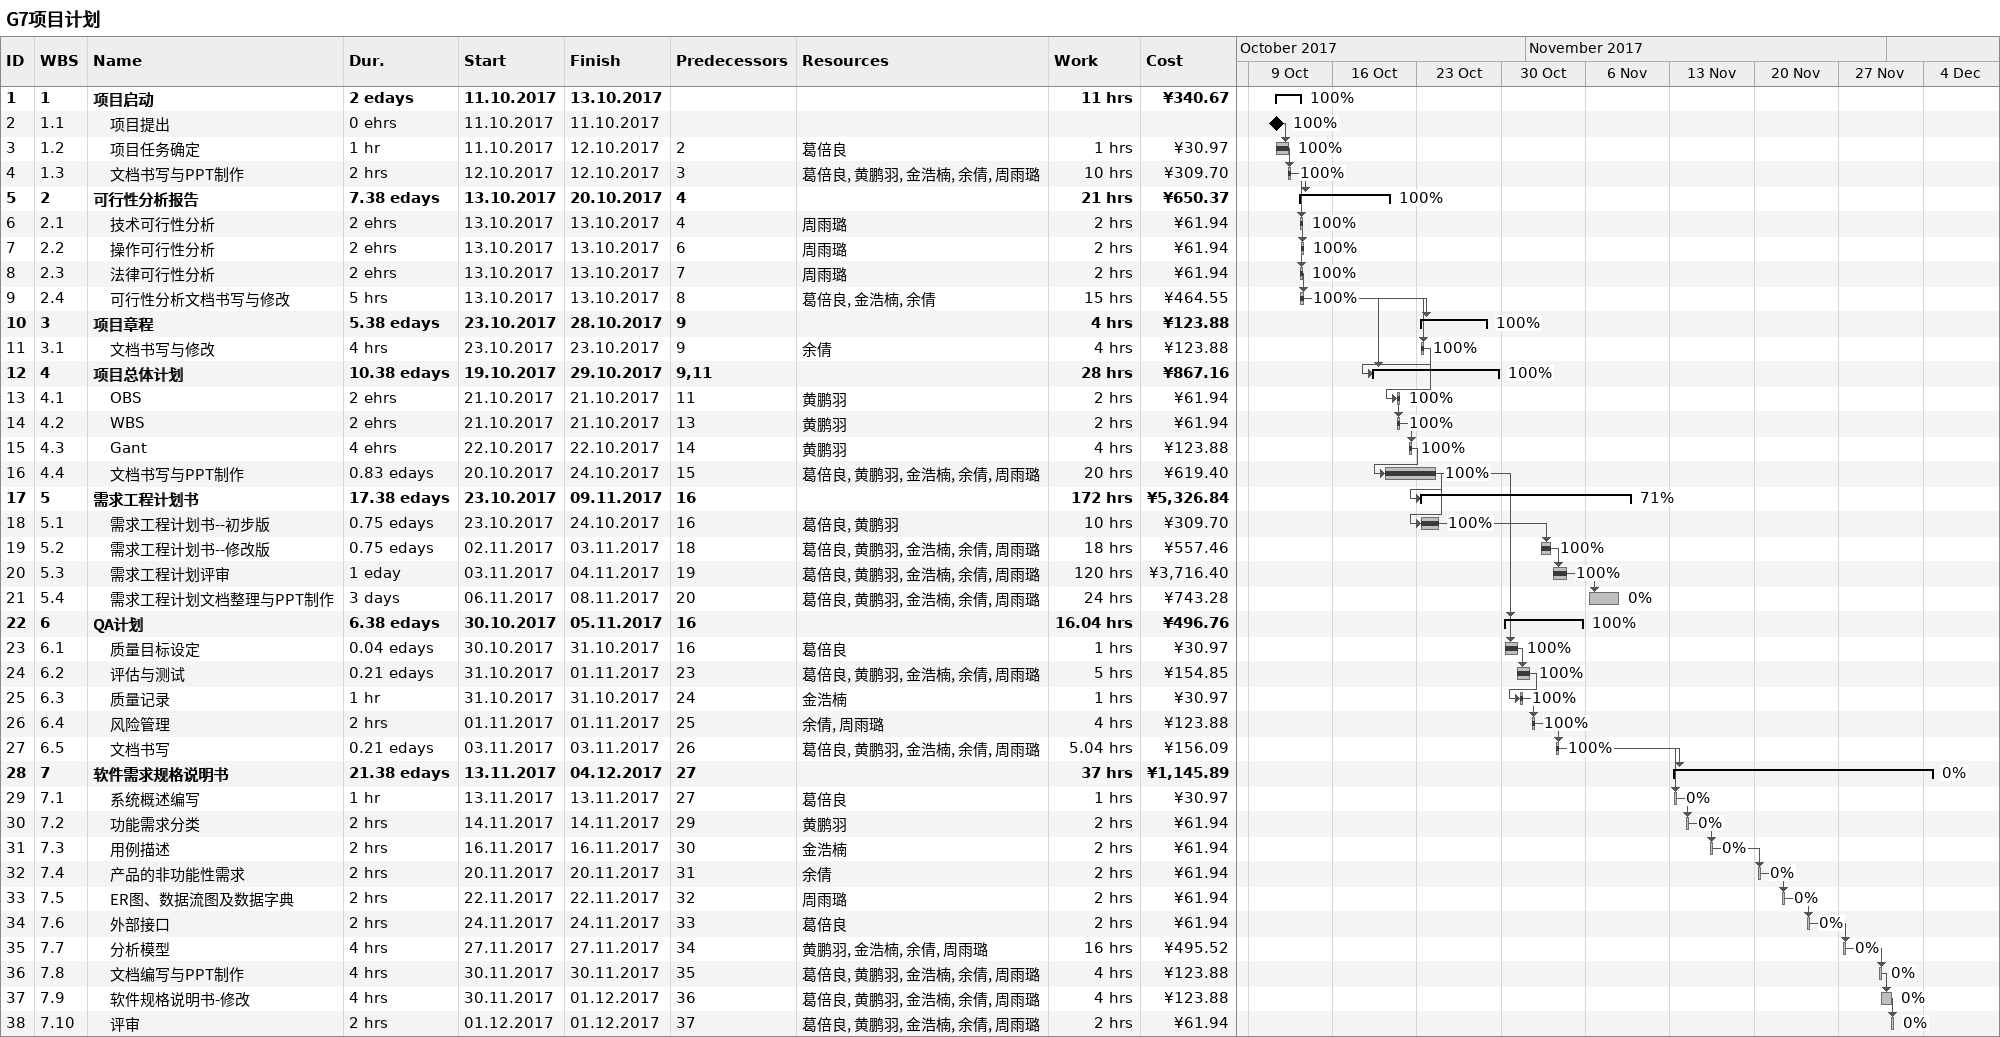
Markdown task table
G7项目计划

| ID | WBS | Task | Duration | Start | Finish | Predecessors | Resources | % complete | Work (h) | Cost (¥) |
|---|---|---|---|---|---|---|---|---|---|---|
| 1 | 1 | **项目启动** | 2ed | 2017-10-11 | 2017-10-13 |  |  | 100 | 11 | 340.67 |
| 2 | 1.1 | 项目提出 | 0eh | 2017-10-11 | 2017-10-11 |  |  | 100 |  |  |
| 3 | 1.2 | 项目任务确定 | 1h | 2017-10-11 | 2017-10-12 | 2 | 葛倍良 | 100 | 1 | 30.97 |
| 4 | 1.3 | 文档书写与PPT制作 | 2h | 2017-10-12 | 2017-10-12 | 3 | 葛倍良, 黄鹏羽, 金浩楠, 余倩, 周雨璐 | 100 | 10 | 309.70 |
| 5 | 2 | **可行性分析报告** | 7.38ed | 2017-10-13 | 2017-10-20 | 4 |  | 100 | 21 | 650.37 |
| 6 | 2.1 | 技术可行性分析 | 2eh | 2017-10-13 | 2017-10-13 | 4 | 周雨璐 | 100 | 2 | 61.94 |
| 7 | 2.2 | 操作可行性分析 | 2eh | 2017-10-13 | 2017-10-13 | 6 | 周雨璐 | 100 | 2 | 61.94 |
| 8 | 2.3 | 法律可行性分析 | 2eh | 2017-10-13 | 2017-10-13 | 7 | 周雨璐 | 100 | 2 | 61.94 |
| 9 | 2.4 | 可行性分析文档书写与修改 | 5h | 2017-10-13 | 2017-10-13 | 8 | 葛倍良, 金浩楠, 余倩 | 100 | 15 | 464.55 |
| 10 | 3 | **项目章程** | 5.38ed | 2017-10-23 | 2017-10-28 | 9 |  | 100 | 4 | 123.88 |
| 11 | 3.1 | 文档书写与修改 | 4h | 2017-10-23 | 2017-10-23 | 9 | 余倩 | 100 | 4 | 123.88 |
| 12 | 4 | **项目总体计划** | 10.38ed | 2017-10-19 | 2017-10-29 | 9, 11 |  | 100 | 28 | 867.16 |
| 13 | 4.1 | OBS | 2eh | 2017-10-21 | 2017-10-21 | 11 | 黄鹏羽 | 100 | 2 | 61.94 |
| 14 | 4.2 | WBS | 2eh | 2017-10-21 | 2017-10-21 | 13 | 黄鹏羽 | 100 | 2 | 61.94 |
| 15 | 4.3 | Gant | 4eh | 2017-10-22 | 2017-10-22 | 14 | 黄鹏羽 | 100 | 4 | 123.88 |
| 16 | 4.4 | 文档书写与PPT制作 | 0.83ed | 2017-10-20 | 2017-10-24 | 15 | 葛倍良, 黄鹏羽, 金浩楠, 余倩, 周雨璐 | 100 | 20 | 619.40 |
| 17 | 5 | **需求工程计划书** | 17.38ed | 2017-10-23 | 2017-11-09 | 16 |  | 71 | 172 | 5326.84 |
| 18 | 5.1 | 需求工程计划书--初步版 | 0.75ed | 2017-10-23 | 2017-10-24 | 16 | 葛倍良, 黄鹏羽 | 100 | 10 | 309.70 |
| 19 | 5.2 | 需求工程计划书--修改版 | 0.75ed | 2017-11-02 | 2017-11-03 | 18 | 葛倍良, 黄鹏羽, 金浩楠, 余倩, 周雨璐 | 100 | 18 | 557.46 |
| 20 | 5.3 | 需求工程计划评审 | 1ed | 2017-11-03 | 2017-11-04 | 19 | 葛倍良, 黄鹏羽, 金浩楠, 余倩, 周雨璐 | 100 | 120 | 3716.40 |
| 21 | 5.4 | 需求工程计划文档整理与PPT制作 | 3d | 2017-11-06 | 2017-11-08 | 20 | 葛倍良, 黄鹏羽, 金浩楠, 余倩, 周雨璐 | 0 | 24 | 743.28 |
| 22 | 6 | **QA计划** | 6.38ed | 2017-10-30 | 2017-11-05 | 16 |  | 100 | 16.04 | 496.76 |
| 23 | 6.1 | 质量目标设定 | 0.04ed | 2017-10-30 | 2017-10-31 | 16 | 葛倍良 | 100 | 1 | 30.97 |
| 24 | 6.2 | 评估与测试 | 0.21ed | 2017-10-31 | 2017-11-01 | 23 | 葛倍良, 黄鹏羽, 金浩楠, 余倩, 周雨璐 | 100 | 5 | 154.85 |
| 25 | 6.3 | 质量记录 | 1h | 2017-10-31 | 2017-10-31 | 24 | 金浩楠 | 100 | 1 | 30.97 |
| 26 | 6.4 | 风险管理 | 2h | 2017-11-01 | 2017-11-01 | 25 | 余倩, 周雨璐 | 100 | 4 | 123.88 |
| 27 | 6.5 | 文档书写 | 0.21ed | 2017-11-03 | 2017-11-03 | 26 | 葛倍良, 黄鹏羽, 金浩楠, 余倩, 周雨璐 | 100 | 5.04 | 156.09 |
| 28 | 7 | **软件需求规格说明书** | 21.38ed | 2017-11-13 | 2017-12-04 | 27 |  | 0 | 37 | 1145.89 |
| 29 | 7.1 | 系统概述编写 | 1h | 2017-11-13 | 2017-11-13 | 27 | 葛倍良 | 0 | 1 | 30.97 |
| 30 | 7.2 | 功能需求分类 | 2h | 2017-11-14 | 2017-11-14 | 29 | 黄鹏羽 | 0 | 2 | 61.94 |
| 31 | 7.3 | 用例描述 | 2h | 2017-11-16 | 2017-11-16 | 30 | 金浩楠 | 0 | 2 | 61.94 |
| 32 | 7.4 | 产品的非功能性需求 | 2h | 2017-11-20 | 2017-11-20 | 31 | 余倩 | 0 | 2 | 61.94 |
| 33 | 7.5 | ER图、数据流图及数据字典 | 2h | 2017-11-22 | 2017-11-22 | 32 | 周雨璐 | 0 | 2 | 61.94 |
| 34 | 7.6 | 外部接口 | 2h | 2017-11-24 | 2017-11-24 | 33 | 葛倍良 | 0 | 2 | 61.94 |
| 35 | 7.7 | 分析模型 | 4h | 2017-11-27 | 2017-11-27 | 34 | 黄鹏羽, 金浩楠, 余倩, 周雨璐 | 0 | 16 | 495.52 |
| 36 | 7.8 | 文档编写与PPT制作 | 4h | 2017-11-30 | 2017-11-30 | 35 | 葛倍良, 黄鹏羽, 金浩楠, 余倩, 周雨璐 | 0 | 4 | 123.88 |
| 37 | 7.9 | 软件规格说明书-修改 | 4h | 2017-11-30 | 2017-12-01 | 36 | 葛倍良, 黄鹏羽, 金浩楠, 余倩, 周雨璐 | 0 | 4 | 123.88 |
| 38 | 7.10 | 评审 | 2h | 2017-12-01 | 2017-12-01 | 37 | 葛倍良, 黄鹏羽, 金浩楠, 余倩, 周雨璐 | 0 | 2 | 61.94 |
